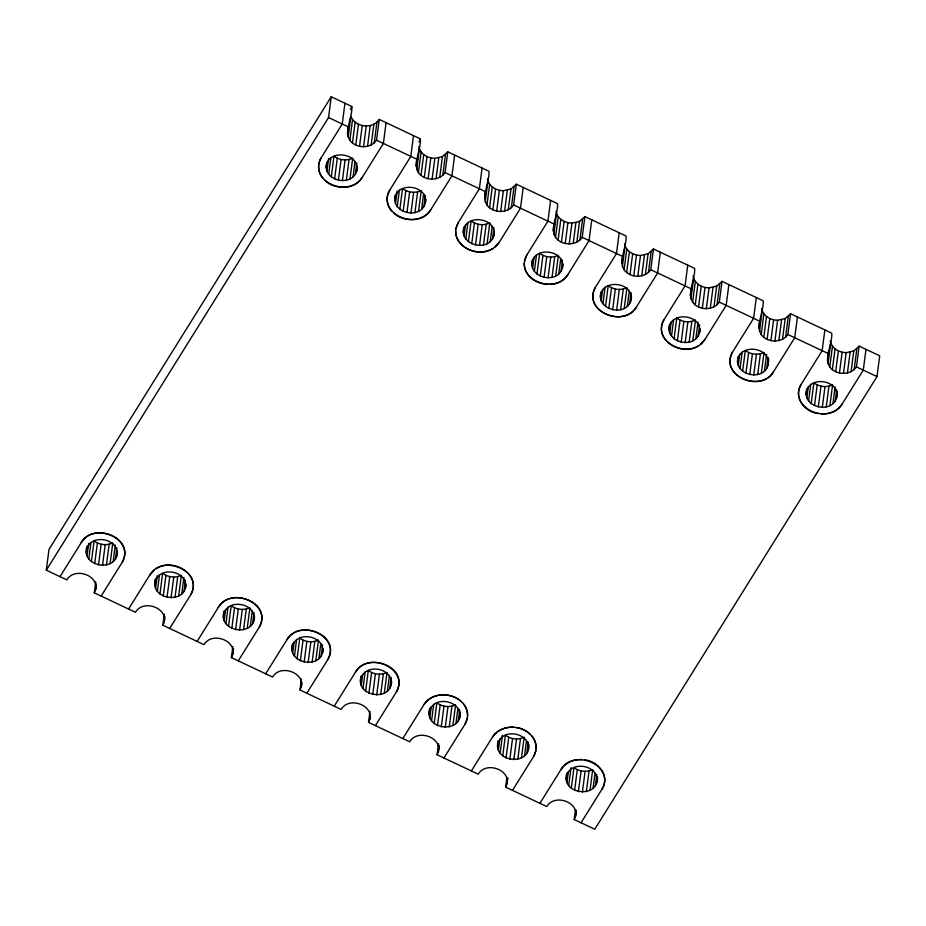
<?xml version="1.0" encoding="UTF-8"?>
<svg xmlns="http://www.w3.org/2000/svg" width="926" height="926" viewBox="0 0 926 926"><rect width="100%" height="100%" fill="white"/><g stroke="black" fill="none" stroke-linecap="round" stroke-linejoin="round"><path stroke-width="1.39" d="M117.359 551.595C117.567 573.24 79.694 566.839 87.032 546.317M574.201 819.522C582.755 803.502 555.114 792.355 546.768 806.569L505.642 787.135C514.196 771.115 486.555 759.968 478.221 774.182L437.084 754.748C445.637 738.74 417.996 727.581 409.662 741.795L368.525 722.373C377.079 706.353 349.438 695.206 341.104 709.42L299.966 689.986C308.52 673.966 280.879 662.819 272.545 677.033L231.407 657.61C239.973 641.591 212.332 630.444 203.986 644.658L162.849 625.224C171.414 609.204 143.773 598.057 135.428 612.271L94.29 592.837C102.855 576.829 75.214 565.67 66.869 579.884L46.3 570.173L48.997 549.419L331.23 96.767L351.799 106.478C352.991 118.563 339.888 137.627 355.758 145.035C362.714 148.264 372.113 146.84 376.535 140.196L379.232 119.431L420.358 138.865C421.55 150.938 408.447 170.014 424.316 177.422C431.261 180.651 440.672 179.227 445.093 172.583L447.779 151.818L488.916 171.252C490.109 183.325 477.006 202.389 492.875 209.797C499.82 213.038 509.219 211.603 513.641 204.959L516.338 184.205L557.475 203.627C558.667 215.712 545.553 234.776 561.434 242.184C568.379 245.413 577.778 243.989 582.199 237.345L584.896 216.58L626.034 236.014C627.226 248.087 614.112 267.151 629.993 274.559C636.938 277.8 646.336 276.376 650.758 269.721L653.455 248.967L694.593 268.39C695.785 280.474 682.67 299.538 698.551 306.946C705.496 310.175 714.895 308.752 719.317 302.108L722.014 281.342L763.151 300.776C764.344 312.861 751.229 331.925 767.11 339.333C774.055 342.562 783.454 341.138 787.876 334.494L790.572 313.729L831.71 333.163C832.902 345.236 819.788 364.3 835.669 371.708C842.614 374.949 852.013 373.514 856.434 366.87L859.131 346.116L879.7 355.827L877.003 376.581L594.77 829.233L574.201 819.522L575.451 809.833M116.815 555.739C120.241 538.747 91.304 532.913 86.674 549.095M185.918 583.97C186.114 605.616 148.253 599.226 155.591 578.704M185.374 588.126C188.8 571.134 159.862 565.3 155.232 581.47M254.476 616.357C254.673 638.002 216.811 631.601 224.15 611.091M253.932 620.513C257.359 603.52 228.421 597.675 223.791 613.857M326.253 167.722C326.265 148.38 360.584 152.177 356.718 170.997C351.649 188.267 320.709 180.119 326.971 162.177M323.035 648.744C323.232 670.389 285.37 663.988 292.709 643.466M322.491 652.888C325.917 635.896 296.98 630.062 292.35 646.232M394.812 200.097C394.823 180.755 429.132 184.563 425.277 203.373C420.207 220.654 389.267 212.494 395.529 194.564M391.594 681.119C391.791 702.765 353.929 696.364 361.267 675.853M391.05 685.275C394.476 668.283 365.538 662.437 360.909 678.619M463.359 232.484C463.382 213.142 497.69 216.95 493.836 235.76C488.766 253.029 457.826 244.881 464.088 226.951M460.326 712.117C462.097 734.85 422.441 729.63 429.826 708.228M459.609 717.65C463.035 700.658 434.097 694.824 429.467 711.006M531.918 264.859C531.941 245.517 566.249 249.326 562.395 268.146C557.325 285.416 526.385 277.256 532.647 259.326M528.885 744.504C530.656 767.237 491 762.017 498.385 740.615M528.167 750.037C531.593 733.045 502.656 727.211 498.026 743.381M600.476 297.246C600.499 277.904 634.808 281.712 630.953 300.522C625.883 317.792 594.943 309.643 601.194 291.713M597.444 776.879C599.215 799.613 559.559 794.392 566.943 773.002M596.726 782.424C600.152 765.432 571.215 759.586 566.585 775.768M669.035 329.633C669.058 310.291 703.366 314.099 699.512 332.909C694.442 350.178 663.502 342.03 669.753 324.088M737.594 362.008C737.617 342.666 771.925 346.474 768.071 365.284C763.001 382.565 732.061 374.405 738.311 356.475M806.152 394.395C806.176 375.053 840.484 378.861 836.629 397.671C831.56 414.941 800.62 406.792 806.87 388.862M86.349 552.463L87.067 546.93M87.067 555.843L88.676 543.377M88.78 558.98L90.933 542.37M91.385 561.665L94.082 540.911C99.337 544.974 106.791 545.808 112.787 542.925L110.09 563.679M94.695 563.737L97.392 542.972M94.29 592.837L95.725 581.771M98.48 565.022L101.177 544.268M95.644 589.688L96.373 584.156M102.497 565.45L105.194 544.696M106.455 564.999L109.152 544.233M113.169 561.596L115.322 544.997M115.461 558.887L116.896 547.822M154.897 584.85L155.626 579.317M155.614 588.218L157.235 575.764M157.339 591.355L159.492 574.757M159.943 594.052L162.64 573.298C167.895 577.349 175.35 578.183 181.346 575.301L178.649 596.066M163.254 596.112L165.951 575.359M162.849 625.224L164.284 614.146M167.039 597.409L169.736 576.643M164.203 622.075L164.932 616.542M171.055 597.837L173.741 577.072M175.014 597.386L177.711 576.62M181.727 593.983L183.88 577.373M184.019 591.274L185.455 580.208M223.455 617.225L224.185 611.692M224.173 620.605L225.62 609.528M225.898 623.742L228.051 607.132M228.502 626.439L231.199 605.673C236.454 609.736 243.908 610.57 249.904 607.688L247.207 628.453M231.813 628.499L234.498 607.734M231.407 657.61L232.843 646.533M235.598 629.784L238.295 609.03M232.762 654.462L233.479 648.918M239.602 630.224L242.299 609.458M243.573 629.761L246.27 609.007M250.286 626.37L252.254 611.137M252.578 623.661L254.013 612.584M46.3 570.173L328.545 117.533L331.23 96.767M326.971 171.09L328.58 158.635M328.684 174.227L330.837 157.617M331.288 176.924L333.985 156.158C339.24 160.221 346.694 161.055 352.69 158.172L349.993 178.938M334.599 178.984L337.295 158.219M344.947 103.249L342.25 124.003L321.079 157.952C316.912 164.353 318.139 173.185 323.186 178.741M338.384 180.269L341.081 159.515M347.412 133.772L348.107 127.626M342.4 180.709L345.097 159.943M348.13 137.141L350.827 116.387C355.248 127.441 372.611 129.432 379.232 119.431M349.854 140.277L352.551 119.523M346.359 180.246L349.056 159.492M352.459 142.974L355.156 122.209M355.758 145.035L358.455 124.269M353.072 176.854L355.052 161.633M292.014 649.612L292.732 644.079M292.732 652.98L294.179 641.915M355.364 174.146L356.799 163.069M359.554 146.331L362.251 125.566M356.718 170.997L357.262 166.842M294.456 656.129L296.609 639.519M297.061 658.814L299.758 638.06C305.013 642.123 312.467 642.945 318.463 640.074L315.766 660.828M363.559 146.759L366.256 125.994M300.36 660.875L303.057 640.121M367.529 146.296L370.226 125.542M299.966 689.986L301.401 678.92M371.164 144.988L373.861 124.223M304.156 662.171L306.853 641.405M301.32 686.837L301.864 682.682M374.231 142.905L376.928 122.139M308.161 662.599L310.858 641.845M312.131 662.148L314.828 641.382M386.084 122.672L383.387 143.437L362.216 177.387C354.23 189.645 335.108 190.119 324.864 180.477M318.845 658.745L320.813 643.524M321.137 656.036L322.572 644.971M395.529 203.477L397.138 191.011M397.242 206.614L399.395 190.004M399.847 209.299L402.544 188.545C407.799 192.608 415.253 193.441 421.249 190.559L418.552 211.313M403.157 211.371L405.854 190.606M413.505 135.624L410.808 156.39L389.638 190.339C385.471 196.74 386.698 205.572 391.744 211.128M406.942 212.656L409.639 191.902M415.971 166.148L416.665 160.001M410.959 213.084L413.656 192.33M416.688 169.527L419.385 148.762L418.911 146.516M418.413 172.664L421.11 151.899L419.385 148.762M414.917 212.633L417.614 191.867M421.017 175.361L423.703 154.596L421.11 151.899M424.316 177.422L427.013 156.656L423.703 154.596M421.631 209.23L423.599 194.009M360.573 681.999L361.29 676.455M361.29 685.367L362.737 674.29M423.923 206.521L425.358 195.455M428.113 178.706L430.81 157.952L427.013 156.656M425.277 203.373L425.821 199.229M363.015 688.504L365.168 671.894M365.62 691.201L368.316 670.436C373.572 674.498 381.014 675.332 387.022 672.45L384.325 693.215M432.118 179.135L434.815 158.381L442.42 156.61L447.779 151.818M368.918 693.261L371.615 672.496M436.088 178.683L438.774 157.918M368.525 722.373L369.96 711.295M439.723 177.364L442.42 156.61M372.715 694.558L375.412 673.792M369.879 719.224L370.423 715.069M442.79 175.292L445.487 154.526M376.72 694.986L379.417 674.221M380.69 694.523L383.387 673.769M454.643 155.059L451.946 175.813L430.775 209.762C422.788 222.032 403.667 222.506 393.423 212.864M387.392 691.132L389.371 675.911M389.696 688.423L391.131 677.346M464.076 235.852L465.523 224.786M465.801 238.989L467.954 222.39M468.406 241.686L471.102 220.92C476.358 224.983 483.812 225.817 489.808 222.934L487.111 243.7M471.716 243.746L474.401 222.992M482.064 168.011L479.367 188.765L458.196 222.715L455.858 228.872M475.501 245.043L478.198 224.277M484.53 198.534L485.224 192.388M479.518 245.471L482.203 224.705M485.247 201.903L487.944 181.149L487.47 178.892M486.972 205.051L489.669 184.286L487.944 181.149M483.476 245.008L486.173 224.254M489.565 207.737L492.262 186.983L489.669 184.286M492.875 209.797L495.572 189.043L492.262 186.983M490.19 241.617L492.157 226.395M429.132 714.374L429.849 708.841M429.849 717.754L431.285 706.677M492.482 238.908L493.917 227.842M496.672 211.093L499.369 190.328L495.572 189.043M493.836 235.76L494.38 231.604M431.574 720.891L433.727 704.281M434.178 723.588L436.864 702.822C442.13 706.885 449.573 707.719 455.58 704.836L452.883 725.59M500.677 211.522L503.374 190.756L510.978 188.985L516.338 184.205M437.477 725.648L440.174 704.883M504.635 211.07L507.332 190.305M437.084 754.748L438.519 743.682M508.281 209.751L510.978 188.985M441.274 726.933L443.971 706.179M438.774 748.231L439.132 745.465M438.438 751.599L439.155 746.067M511.349 207.667L514.046 186.913M445.279 727.361L447.976 706.607M449.249 726.91L451.934 706.144M523.202 187.434L520.505 208.2L499.334 242.149L494.681 247.207M455.951 723.507L457.93 708.286M458.254 720.81L459.69 709.733M532.635 268.239L534.082 257.162M534.36 271.376L536.513 254.766M536.964 274.073L539.661 253.307C544.916 257.37 552.371 258.204 558.366 255.321L555.669 276.087M540.263 276.133L542.96 255.368M550.623 200.386L547.926 221.152L526.755 255.101L524.417 261.248M544.06 277.418L546.757 256.664M553.088 230.91L553.806 225.377M548.065 277.858L550.762 257.092M553.806 234.29L556.503 213.524L556.028 211.278M555.531 237.426L558.228 216.672L556.503 213.524M552.035 277.395L554.732 256.641M558.123 240.123L560.82 219.358L558.228 216.672M561.434 242.184L564.131 221.418L560.82 219.358M558.748 274.003L560.716 258.771M497.69 746.761L498.408 741.228M498.408 750.129L499.843 739.064M561.04 271.295L562.476 260.218M565.23 243.469L567.927 222.715L564.131 221.418M562.395 268.146L562.939 263.991M500.133 753.278L502.471 735.279M502.725 755.963L505.422 735.209C510.689 739.261 518.132 740.094 524.139 737.212L521.442 757.977M569.235 243.908L571.932 223.143L579.537 221.372L584.896 216.58M506.036 758.024L508.733 737.27M573.194 243.445L575.891 222.691M505.642 787.135L506.892 777.446M576.84 242.137L579.537 221.372M509.832 759.32L512.529 738.554M507.332 780.606L507.691 777.84M506.997 783.986L507.714 778.453M579.908 240.054L582.604 219.288M513.837 759.748L516.534 738.983M517.796 759.297L520.493 738.531M591.76 219.821L589.063 240.586L567.893 274.524C557.07 291.979 524.266 284.768 524.197 263.424M524.51 755.894L526.489 740.673M526.801 753.185L528.248 742.12M601.194 300.614L602.641 289.549M602.919 303.763L605.072 287.153M605.523 306.448L608.22 285.694C613.475 289.745 620.929 290.579 626.925 287.708L624.228 308.462M608.822 308.508L611.519 287.755M619.181 232.773L616.485 253.539L595.314 287.477C582.222 311.472 624.089 328.429 636.451 306.911L657.622 272.962L660.319 252.208M612.618 309.805L615.315 289.039M621.647 263.297L622.365 257.764M616.623 310.233L619.32 289.479M622.365 266.665L625.062 245.911L624.587 243.665M624.089 269.813L626.775 249.048L625.062 245.911M620.594 309.782L623.291 289.016M626.682 272.499L629.379 251.745L626.775 249.048M629.993 274.559L632.69 253.805L629.379 251.745M627.296 306.379L629.275 291.158M566.249 779.136L566.967 773.604M566.967 782.516L568.402 771.439M629.599 303.67L631.034 292.604M633.789 275.855L636.475 255.09L632.69 253.805M630.953 300.522L631.497 296.366M568.691 785.653L571.018 767.666M571.284 788.35L573.981 767.585C579.248 771.647 586.69 772.481 592.698 769.599L590.001 790.364M637.794 276.284L640.491 255.53L648.096 253.759L653.455 248.967M574.595 790.41L577.292 769.645M641.753 275.832L644.45 255.067M645.399 274.513L648.096 253.759M578.391 791.695L581.088 770.941M575.891 812.993L576.25 810.227M575.555 816.373L576.273 810.829M648.466 272.429L651.163 251.675M582.396 792.135L585.093 771.37M586.355 791.672L589.052 770.918M593.068 788.281L595.048 773.048M595.36 785.572L596.807 774.495M669.753 333.001L671.2 321.924M671.477 336.138L673.63 319.528M674.082 338.835L676.767 318.069C682.034 322.132 689.476 322.966 695.484 320.083L692.787 340.849M677.381 340.895L680.078 320.13M687.74 265.16L685.043 285.914L663.873 319.864C652.517 339.668 682.196 357.286 698.378 345.699M681.177 342.192L683.874 321.426M690.206 295.683L690.923 290.139M685.182 342.62L687.879 321.854M690.923 299.052L693.62 278.298L693.146 276.041M692.636 302.189L695.333 281.435L693.62 278.298M689.152 342.157L691.838 321.403M695.241 304.885L697.938 284.12L695.333 281.435M698.551 306.946L701.248 286.192L697.938 284.12M695.854 338.766L698.019 322.155M698.158 336.057L699.593 324.98M702.336 308.242L705.033 287.477L701.248 286.192M699.512 332.909L700.056 328.753M706.353 308.671L709.05 287.905L716.655 286.134L722.014 281.342M710.311 308.208L713.008 287.454M713.958 306.9L716.655 286.134M717.025 304.816L719.722 284.05M728.878 284.583L726.181 305.349L705.01 339.298L700.357 344.356M738.311 365.388L739.747 354.311M740.036 368.525L742.189 351.915M742.629 371.21L745.326 350.456C750.592 354.519 758.035 355.352 764.043 352.47L761.346 373.224M745.939 373.282L748.636 352.517M756.299 297.535L753.602 318.301L732.431 352.25C719.328 376.234 761.207 393.191 773.569 371.673L794.74 337.724L797.425 316.97M749.736 374.567L752.433 353.813M758.764 328.059L759.482 322.526M753.741 374.995L756.438 354.241M759.482 331.439L762.179 310.673L761.704 308.427M761.195 334.575L763.892 313.81L762.179 310.673M757.7 374.544L760.396 353.778M763.8 337.272L766.497 316.507L763.892 313.81M767.11 339.333L769.807 318.567L766.497 316.507M764.413 371.141L766.578 354.542M766.705 368.432L768.152 357.367M770.895 340.618L773.592 319.864L769.807 318.567M768.071 365.284L768.765 359.149M774.912 341.046L777.608 320.292L785.213 318.521L790.572 313.729M778.87 340.594L781.567 319.829M782.516 339.275L785.213 318.521M785.584 337.203L788.281 316.437M806.87 397.763L808.305 386.698M808.595 400.9L810.748 384.302M811.188 403.597L813.885 382.843C819.151 386.894 826.594 387.728 832.601 384.846L829.904 405.611M814.498 405.657L817.195 384.903M824.858 329.922L822.161 350.676L800.99 384.626C792.969 397.08 805.111 412.498 818.364 413.575M818.295 406.954L820.992 386.188M827.323 360.445L828.585 350.757M822.3 407.382L824.997 386.617M828.041 363.814L830.738 343.06L830.263 340.814M829.754 366.962L832.451 346.197L830.738 343.06M826.258 406.931L828.955 386.165M832.358 369.648L835.055 348.894L832.451 346.197M835.669 371.708L838.366 350.954L835.055 348.894M832.972 403.528L835.136 386.918M835.264 400.819L836.71 389.753M839.454 373.004L842.151 352.239L838.366 350.954M836.629 397.671L837.324 391.524M843.47 373.433L846.167 352.679L853.772 350.908L859.131 346.116M847.429 372.981L850.126 352.216M851.075 371.662L853.772 350.908M854.142 369.578L856.839 348.824M865.984 349.345L863.287 370.111L842.128 404.06C837.683 411.075 829.002 414.362 820.945 413.853M467.445 717.893L465.107 724.039L443.936 757.989M536.004 750.268L533.665 756.426L512.495 790.376M101.142 596.078L122.313 562.128C135.289 537.531 93.584 521.581 81.175 542.705L60.016 576.655M321.079 157.952C308.242 181.982 349.704 198.708 362.216 177.387M350.445 109.627L351.799 106.478M169.701 628.465L190.872 594.515C202.099 574.166 172.583 557.429 156.367 568.68M389.638 190.339C376.801 214.357 418.263 231.083 430.775 209.762M419.003 142.014L420.358 138.865M238.26 660.84L259.43 626.89C272.406 602.294 230.69 586.355 218.293 607.468L197.122 641.417M458.196 222.715C446.98 243.063 476.485 259.801 492.701 248.55M306.819 693.227L327.989 659.277C340.953 634.669 299.248 618.73 286.852 639.854L265.681 673.792M526.755 255.101C513.918 279.131 555.38 295.845 567.893 274.524M375.377 725.614L396.548 691.664C409.512 667.056 367.807 651.117 355.41 672.23L334.24 706.179M595.314 287.477C582.477 311.506 623.939 328.232 636.451 306.911M465.107 724.039C469.065 717.569 468.047 708.841 463 703.251M663.873 319.864C651.036 343.893 692.498 360.619 705.01 339.298M533.665 756.426C537.624 749.956 536.605 741.217 531.559 735.638M732.431 352.25C719.595 376.269 761.056 392.994 773.569 371.673M581.053 822.751L602.224 788.813C610.153 776.069 598.103 761.091 584.85 759.864M800.99 384.626C788.153 408.655 829.615 425.381 842.128 404.06M122.313 562.128C135.381 538.851 93.595 520.887 81.175 542.705M190.872 594.515C203.928 571.226 162.154 553.273 149.734 575.081L128.575 609.03M259.43 626.89C272.487 603.613 230.713 585.649 218.293 607.468M327.989 659.277C341.046 635.988 299.272 618.036 286.852 639.854M396.548 691.664C409.605 668.375 367.83 650.422 355.41 672.23M602.224 788.813C615.292 765.27 573.449 748.011 561.087 769.379L539.916 803.328M402.798 738.566L423.969 704.617C431.956 692.347 451.078 691.872 461.322 701.514M471.357 770.941L492.528 736.992C496.961 729.989 505.642 726.69 513.71 727.199M149.734 575.081L154.387 570.022M499.334 242.149C488.407 259.535 455.812 252.208 455.638 231.049M423.969 704.617C434.896 687.231 467.491 694.546 467.665 715.717M492.528 736.992C500.665 724.861 519.555 724.329 529.88 733.901M561.087 769.379C565.682 762.526 574.155 759.054 582.269 759.586M430.81 157.952L434.815 158.381M499.369 190.328L503.374 190.756M567.927 222.715L571.932 223.143M636.475 255.09L640.491 255.53M705.033 287.477L709.05 287.905M773.592 319.864L777.608 320.292M842.151 352.239L846.167 352.679M516.291 727.477C526.419 728.912 536.42 737.316 536.223 748.104M328.545 117.533L349.102 127.244M376.535 140.196L417.661 159.619M445.093 172.583L486.219 192.006M513.641 204.959L554.778 224.393M582.199 237.345L623.337 256.768M650.758 269.721L691.896 289.155M719.317 302.108L760.454 321.542M787.876 334.494L829.013 353.917M856.434 366.87L877.003 376.581"/></g></svg>
